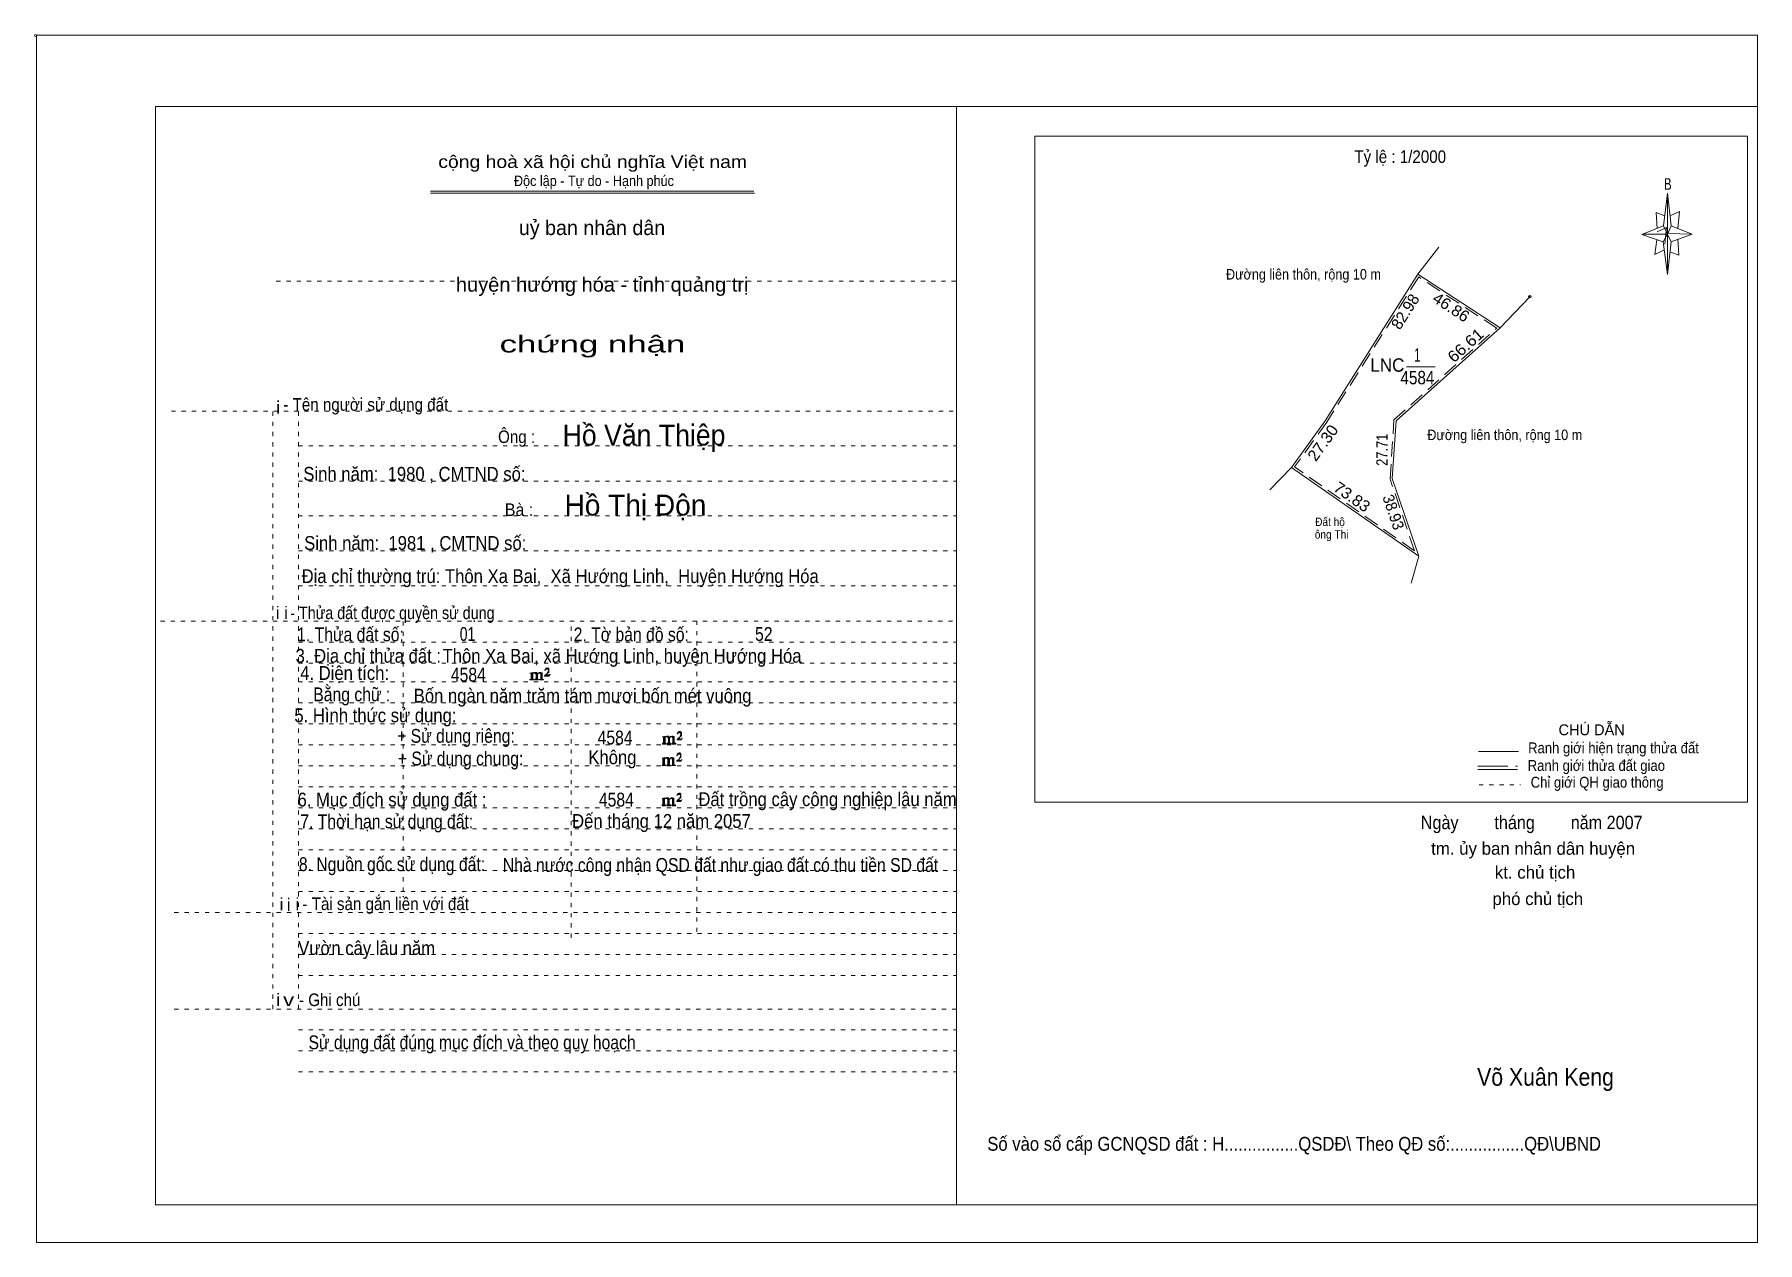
# Model space of a CAD drawing. Header units: centimetres. Extents: x -1.6 to 39.5, y -3.3 to 25.5.
import ezdxf
from ezdxf.enums import TextEntityAlignment as Align

# ---------------------------------------------------------------- set-up
doc = ezdxf.new("R2010")
doc.units = ezdxf.units.CM
doc.header["$LTSCALE"] = 0.12
doc.header["$PDMODE"] = 32
doc.header["$PDSIZE"] = 0.06
for name, pattern in [('DOTTED', [1.5, 0.3, -1.2]), ('LONG_DASHED', [7.5, 6, -1.5]), ('MEDIUM_DASHED', [4.5, 3, -1.5])]:
    doc.linetypes.add(name, pattern=pattern)
for name, color, linetype, lineweight in [('1', 7, 'DOTTED', 13), ('10', 7, 'Continuous', 13), ('13', 7, 'Continuous', 13), ('4', 7, 'Continuous', 13), ('5', 7, 'Continuous', 13), ('50', 7, 'Continuous', 13)]:
    doc.layers.add(name, color=color, linetype=linetype, lineweight=lineweight)
doc.layers.add('30', color=7, linetype='Continuous')
doc.layers.add('33', color=7, linetype='Continuous')

msp = doc.modelspace()

# ---------------------------------------------------------------- hatches: boundary and pattern name
at = {"layer": '50'}
for points in [[(10.27, 10.13), (10.27, 10.12), (10.27, 10.11), (10.25, 10.11), (10.24, 10.11), (10.24, 10.1), (10.33, 10.1), (10.33, 10.11), (10.32, 10.11), (10.31, 10.11), (10.31, 10.12), (10.31, 10.13), (10.31, 10.24), (10.31, 10.25), (10.32, 10.26), (10.34, 10.26), (10.35, 10.26), (10.36, 10.26), (10.37, 10.25), (10.39, 10.22), (10.39, 10.13), (10.37, 10.12), (10.37, 10.11), (10.36, 10.11), (10.35, 10.11), (10.35, 10.1), (10.44, 10.1), (10.44, 10.11), (10.43, 10.11), (10.42, 10.11), (10.42, 10.12), (10.42, 10.13), (10.42, 10.24), (10.44, 10.26), (10.45, 10.26), (10.46, 10.26), (10.49, 10.26), (10.49, 10.25), (10.5, 10.24), (10.5, 10.22), (10.5, 10.13), (10.5, 10.12), (10.49, 10.11), (10.49, 10.11), (10.47, 10.11), (10.47, 10.1), (10.56, 10.1), (10.56, 10.11), (10.55, 10.11), (10.54, 10.11), (10.53, 10.12), (10.53, 10.13), (10.53, 10.2), (10.53, 10.25), (10.53, 10.26), (10.52, 10.27), (10.5, 10.28), (10.47, 10.28), (10.46, 10.28), (10.44, 10.27), (10.41, 10.25), (10.41, 10.26), (10.4, 10.28), (10.39, 10.28), (10.37, 10.28), (10.35, 10.28), (10.34, 10.28), (10.32, 10.26), (10.31, 10.26), (10.31, 10.25), (10.31, 10.25), (10.31, 10.26), (10.31, 10.28), (10.24, 10.26), (10.24, 10.26), (10.25, 10.26), (10.27, 10.25), (10.27, 10.24), (10.27, 10.23)], [(10.69, 10.19), (10.72, 10.24), (10.72, 10.24), (10.71, 10.22), (10.69, 10.22), (10.68, 10.22), (10.63, 10.22), (10.66, 10.26), (10.67, 10.27), (10.69, 10.28), (10.69, 10.3), (10.69, 10.32), (10.69, 10.34), (10.69, 10.35), (10.69, 10.37), (10.68, 10.38), (10.67, 10.38), (10.66, 10.39), (10.65, 10.39), (10.63, 10.38), (10.63, 10.38), (10.62, 10.37), (10.61, 10.35), (10.59, 10.33), (10.61, 10.33), (10.61, 10.35), (10.62, 10.35), (10.63, 10.36), (10.65, 10.36), (10.66, 10.36), (10.67, 10.35), (10.68, 10.35), (10.68, 10.32), (10.68, 10.3), (10.66, 10.28), (10.66, 10.26), (10.65, 10.25), (10.59, 10.2), (10.59, 10.19)], [(13.42, 8.61), (13.42, 8.6), (13.42, 8.59), (13.41, 8.59), (13.4, 8.59), (13.4, 8.57), (13.48, 8.57), (13.48, 8.59), (13.47, 8.59), (13.46, 8.59), (13.46, 8.6), (13.46, 8.61), (13.46, 8.72), (13.46, 8.73), (13.47, 8.74), (13.5, 8.74), (13.51, 8.74), (13.52, 8.74), (13.53, 8.73), (13.54, 8.69), (13.54, 8.61), (13.53, 8.6), (13.53, 8.59), (13.52, 8.59), (13.51, 8.59), (13.51, 8.57), (13.6, 8.57), (13.6, 8.59), (13.58, 8.59), (13.57, 8.59), (13.57, 8.6), (13.57, 8.61), (13.57, 8.72), (13.6, 8.74), (13.61, 8.74), (13.62, 8.74), (13.64, 8.74), (13.64, 8.73), (13.65, 8.72), (13.65, 8.69), (13.65, 8.61), (13.65, 8.6), (13.64, 8.59), (13.64, 8.59), (13.63, 8.59), (13.63, 8.57), (13.72, 8.57), (13.72, 8.59), (13.7, 8.59), (13.69, 8.59), (13.68, 8.6), (13.68, 8.61), (13.68, 8.68), (13.68, 8.73), (13.68, 8.74), (13.67, 8.75), (13.65, 8.76), (13.63, 8.76), (13.62, 8.76), (13.6, 8.75), (13.56, 8.73), (13.56, 8.74), (13.55, 8.76), (13.54, 8.76), (13.53, 8.76), (13.51, 8.76), (13.5, 8.76), (13.47, 8.74), (13.46, 8.74), (13.46, 8.73), (13.46, 8.73), (13.46, 8.74), (13.46, 8.76), (13.4, 8.74), (13.4, 8.74), (13.41, 8.74), (13.42, 8.73), (13.42, 8.72), (13.42, 8.71)], [(13.85, 8.67), (13.87, 8.72), (13.87, 8.72), (13.86, 8.69), (13.85, 8.69), (13.84, 8.69), (13.78, 8.69), (13.82, 8.74), (13.83, 8.75), (13.85, 8.76), (13.85, 8.78), (13.85, 8.79), (13.85, 8.82), (13.85, 8.83), (13.85, 8.85), (13.84, 8.86), (13.83, 8.86), (13.82, 8.87), (13.8, 8.87), (13.78, 8.86), (13.78, 8.86), (13.77, 8.85), (13.76, 8.83), (13.75, 8.81), (13.76, 8.81), (13.76, 8.83), (13.77, 8.83), (13.78, 8.84), (13.8, 8.84), (13.82, 8.84), (13.83, 8.83), (13.84, 8.83), (13.84, 8.79), (13.84, 8.78), (13.82, 8.76), (13.82, 8.74), (13.8, 8.73), (13.75, 8.68), (13.75, 8.67)], [(13.41, 8.09), (13.41, 8.08), (13.41, 8.07), (13.4, 8.07), (13.39, 8.07), (13.39, 8.06), (13.48, 8.06), (13.48, 8.07), (13.47, 8.07), (13.45, 8.07), (13.45, 8.08), (13.45, 8.09), (13.45, 8.2), (13.45, 8.21), (13.47, 8.23), (13.49, 8.23), (13.5, 8.23), (13.51, 8.23), (13.52, 8.21), (13.53, 8.18), (13.53, 8.09), (13.52, 8.08), (13.52, 8.07), (13.51, 8.07), (13.5, 8.07), (13.5, 8.06), (13.59, 8.06), (13.59, 8.07), (13.58, 8.07), (13.57, 8.07), (13.57, 8.08), (13.57, 8.09), (13.57, 8.2), (13.59, 8.23), (13.6, 8.23), (13.61, 8.23), (13.63, 8.23), (13.63, 8.21), (13.64, 8.2), (13.64, 8.18), (13.64, 8.09), (13.64, 8.08), (13.63, 8.07), (13.63, 8.07), (13.62, 8.07), (13.62, 8.06), (13.71, 8.06), (13.71, 8.07), (13.7, 8.07), (13.69, 8.07), (13.67, 8.08), (13.67, 8.09), (13.67, 8.17), (13.67, 8.21), (13.67, 8.23), (13.66, 8.24), (13.64, 8.25), (13.62, 8.25), (13.61, 8.25), (13.59, 8.24), (13.55, 8.21), (13.55, 8.23), (13.54, 8.25), (13.53, 8.25), (13.52, 8.25), (13.5, 8.25), (13.49, 8.25), (13.47, 8.23), (13.45, 8.23), (13.45, 8.21), (13.45, 8.21), (13.45, 8.23), (13.45, 8.25), (13.39, 8.23), (13.39, 8.23), (13.4, 8.23), (13.41, 8.21), (13.41, 8.2), (13.41, 8.19)], [(13.84, 8.16), (13.86, 8.2), (13.86, 8.2), (13.85, 8.18), (13.84, 8.18), (13.83, 8.18), (13.77, 8.18), (13.81, 8.23), (13.82, 8.24), (13.84, 8.25), (13.84, 8.27), (13.84, 8.28), (13.84, 8.3), (13.84, 8.31), (13.84, 8.34), (13.83, 8.35), (13.82, 8.35), (13.81, 8.36), (13.8, 8.36), (13.77, 8.35), (13.77, 8.35), (13.76, 8.34), (13.75, 8.31), (13.74, 8.29), (13.75, 8.29), (13.75, 8.31), (13.76, 8.31), (13.77, 8.33), (13.8, 8.33), (13.81, 8.33), (13.82, 8.31), (13.83, 8.31), (13.83, 8.28), (13.83, 8.27), (13.81, 8.25), (13.81, 8.23), (13.8, 8.21), (13.74, 8.17), (13.74, 8.16)], [(13.84, 7.2), (13.86, 7.25), (13.86, 7.25), (13.85, 7.22), (13.84, 7.22), (13.83, 7.22), (13.77, 7.22), (13.81, 7.27), (13.82, 7.28), (13.84, 7.29), (13.84, 7.31), (13.84, 7.32), (13.84, 7.35), (13.84, 7.36), (13.84, 7.38), (13.83, 7.39), (13.82, 7.39), (13.81, 7.4), (13.79, 7.4), (13.77, 7.39), (13.77, 7.39), (13.76, 7.38), (13.75, 7.36), (13.74, 7.34), (13.75, 7.34), (13.75, 7.36), (13.76, 7.36), (13.77, 7.37), (13.79, 7.37), (13.81, 7.37), (13.82, 7.36), (13.83, 7.36), (13.83, 7.32), (13.83, 7.31), (13.81, 7.29), (13.81, 7.27), (13.79, 7.26), (13.74, 7.21), (13.74, 7.2)], [(13.41, 7.14), (13.41, 7.13), (13.41, 7.12), (13.4, 7.12), (13.39, 7.12), (13.39, 7.1), (13.47, 7.1), (13.47, 7.12), (13.46, 7.12), (13.45, 7.12), (13.45, 7.13), (13.45, 7.14), (13.45, 7.25), (13.45, 7.26), (13.46, 7.27), (13.49, 7.27), (13.5, 7.27), (13.51, 7.27), (13.52, 7.26), (13.53, 7.22), (13.53, 7.14), (13.52, 7.13), (13.52, 7.12), (13.51, 7.12), (13.5, 7.12), (13.5, 7.1), (13.59, 7.1), (13.59, 7.12), (13.57, 7.12), (13.56, 7.12), (13.56, 7.13), (13.56, 7.14), (13.56, 7.25), (13.59, 7.27), (13.6, 7.27), (13.61, 7.27), (13.63, 7.27), (13.63, 7.26), (13.64, 7.25), (13.64, 7.22), (13.64, 7.14), (13.64, 7.13), (13.63, 7.12), (13.63, 7.12), (13.62, 7.12), (13.62, 7.1), (13.71, 7.1), (13.71, 7.12), (13.69, 7.12), (13.68, 7.12), (13.67, 7.13), (13.67, 7.14), (13.67, 7.21), (13.67, 7.26), (13.67, 7.27), (13.66, 7.28), (13.64, 7.29), (13.62, 7.29), (13.61, 7.29), (13.59, 7.28), (13.55, 7.26), (13.55, 7.27), (13.54, 7.29), (13.53, 7.29), (13.52, 7.29), (13.5, 7.29), (13.49, 7.29), (13.46, 7.27), (13.45, 7.27), (13.45, 7.26), (13.45, 7.26), (13.45, 7.27), (13.45, 7.29), (13.39, 7.27), (13.39, 7.27), (13.4, 7.27), (13.41, 7.26), (13.41, 7.25), (13.41, 7.24)]]:
    msp.add_hatch(color=256, dxfattribs=at).paths.add_polyline_path(points)

# ---------------------------------------------------------------- linework, layer by layer
at = {"layer": '1', "linetype": 'Continuous'}
for p, q in [((1.31, -2.42), (1.31, 23.78)), ((1.31, 23.78), (39.51, 23.78)), ((20.41, -2.42), (20.41, 23.78)), ((39.51, -2.42), (39.51, 23.78)), ((7.87, 21.76), (15.58, 21.76)), ((7.87, 21.71), (15.59, 21.71)), ((37.26, 20.55), (36.75, 20.72)), ((1.31, -2.42), (39.51, -2.42))]:
    msp.add_line(p, q, dxfattribs=at)
at = {"layer": '1'}
for p, q in [((4.19, 19.61), (20.41, 19.61)), ((1.69, 16.51), (20.41, 16.51)), ((4.11, 2.25), (4.11, 16.51)), ((4.72, 2.25), (4.72, 16.51)), ((4.72, 15.68), (20.41, 15.68)), ((4.72, 14.84), (20.41, 14.84)), ((4.72, 14.01), (20.41, 14.01)), ((4.72, 13.18), (20.41, 13.18)), ((4.72, 12.34), (20.41, 12.34)), ((1.43, 11.5), (20.41, 11.5)), ((7.22, 5.05), (7.22, 11.5)), ((11.22, 3.95), (11.22, 11.5)), ((14.22, 4.09), (14.22, 11.5)), ((4.72, 11), (20.41, 11)), ((4.72, 10.5), (20.41, 10.5)), ((4.72, 10.05), (20.41, 10.05)), ((4.72, 9.55), (20.41, 9.55)), ((4.72, 9.05), (20.41, 9.05)), ((4.72, 8.55), (20.41, 8.55)), ((4.72, 8.05), (20.41, 8.05)), ((4.72, 7.55), (20.41, 7.55)), ((4.72, 7.05), (20.41, 7.05)), ((4.72, 6.55), (20.41, 6.55)), ((4.72, 6.05), (20.41, 6.05)), ((4.72, 5.55), (20.41, 5.55)), ((4.72, 5.05), (20.41, 5.05)), ((1.76, 4.55), (20.41, 4.55)), ((4.72, 4.05), (20.41, 4.05)), ((4.72, 3.55), (20.41, 3.55)), ((4.72, 3.05), (20.41, 3.05)), ((1.76, 2.25), (20.41, 2.25)), ((4.72, 1.75), (20.41, 1.75)), ((4.72, 1.25), (20.41, 1.25)), ((4.72, 0.75), (20.41, 0.75))]:
    msp.add_line(p, q, dxfattribs=at)
at = {"layer": '1', "linetype": 'Continuous'}
msp.add_lwpolyline([(-1.53, -3.32), (39.51, -3.32), (39.51, 25.48), (-1.53, 25.48)], close=True, dxfattribs=at)
msp.add_lwpolyline([(37.27, 20.35), (37.06, 20.25), (37.11, 20.6)], dxfattribs=at)
at = {"layer": '10'}
for p, q in [((31.41, 19.78), (31.91, 20.42)), ((33.37, 18.5), (31.41, 19.78)), ((34.08, 19.24), (33.37, 18.5)), ((31.25, 12.41), (31.43, 13.05))]:
    msp.add_line(p, q, dxfattribs=at)
at = {"layer": '10', "linetype": 'MEDIUM_DASHED'}
for p, q in [((33.29, 18.49), (31.43, 19.71)), ((31.33, 13.18), (28.47, 15.18))]:
    msp.add_line(p, q, dxfattribs=at)
at = {"layer": '10'}
for points in [[(31.41, 19.78), (29.2, 16.28), (28.4, 15.17)], [(31.43, 13.05), (30.8, 14.9), (30.89, 16.28), (33.37, 18.5)], [(31.43, 13.05), (28.4, 15.17), (27.88, 14.63)]]:
    msp.add_lwpolyline(points, dxfattribs=at)
at = {"layer": '10', "linetype": 'MEDIUM_DASHED'}
for points in [[(31.43, 19.71), (29.24, 16.25), (28.47, 15.18)], [(31.33, 13.18), (30.75, 14.89), (30.84, 16.3), (33.29, 18.49)]]:
    msp.add_lwpolyline(points, dxfattribs=at)
at = {"layer": '10'}
msp.add_point((34.08, 19.24), dxfattribs=at)
at = {"layer": '13'}
msp.add_line((31.14, 17.57), (31.82, 17.57), dxfattribs=at)
at = {"layer": '4'}
for p, q in [((32.86, 8.39), (33.81, 8.39)), ((32.84, 7.96), (33.79, 7.96))]:
    msp.add_line(p, q, dxfattribs=at)
at = {"layer": '4', "linetype": 'LONG_DASHED'}
msp.add_line((32.84, 8.04), (33.79, 8.04), dxfattribs=at)
at = {"layer": '4', "linetype": 'DOTTED'}
msp.add_line((32.87, 7.6), (33.86, 7.6), dxfattribs=at)
at = {"layer": '4'}
msp.add_lwpolyline([(22.28, 23.07), (39.27, 23.07), (39.27, 7.18), (22.28, 7.18)], close=True, dxfattribs=at)
msp.add_circle((-1.55, 25.47), 0.025, dxfattribs=at)
at = {"layer": '5'}
for p, q in [((37.27, 20.93), (37.36, 21.71)), ((37.45, 20.55), (37.36, 19.77)), ((37.45, 20.93), (37.95, 20.73)), ((37.61, 20.61), (37.63, 20.23)), ((37.63, 20.23), (37.42, 20.31))]:
    msp.add_line(p, q, dxfattribs=at)
for points in [[(37.36, 21.71), (37.45, 20.93), (37.36, 20.73)], [(37.36, 20.73), (36.77, 20.73), (37.27, 20.93), (37.45, 20.55), (37.95, 20.73), (37.36, 20.75)], [(37.36, 20.73), (37.36, 19.77), (37.26, 20.55)]]:
    msp.add_lwpolyline(points, close=True, dxfattribs=at)
for points in [[(37.3, 21.17), (37.09, 21.25), (37.12, 20.87)], [(37.43, 21.17), (37.65, 21.27), (37.61, 20.87)], [(37.36, 20.73), (37.27, 20.93), (36.77, 20.73)], [(37.12, 20.79), (37.34, 20.89), (37.3, 20.49)], [(37.36, 20.73), (37.45, 20.55), (37.95, 20.73)]]:
    msp.add_lwpolyline(points, dxfattribs=at)
at = {"layer": '50'}
for points in [[(10.27, 10.13), (10.27, 10.12), (10.27, 10.11), (10.25, 10.11), (10.24, 10.11), (10.24, 10.1), (10.33, 10.1), (10.33, 10.11), (10.32, 10.11), (10.31, 10.11), (10.31, 10.12), (10.31, 10.13), (10.31, 10.24), (10.31, 10.25), (10.32, 10.26), (10.34, 10.26), (10.35, 10.26), (10.36, 10.26), (10.37, 10.25), (10.39, 10.22), (10.39, 10.13), (10.37, 10.12), (10.37, 10.11), (10.36, 10.11), (10.35, 10.11), (10.35, 10.1), (10.44, 10.1), (10.44, 10.11), (10.43, 10.11), (10.42, 10.11), (10.42, 10.12), (10.42, 10.13), (10.42, 10.24), (10.44, 10.26), (10.45, 10.26), (10.46, 10.26), (10.49, 10.26), (10.49, 10.25), (10.5, 10.24), (10.5, 10.22), (10.5, 10.13), (10.5, 10.12), (10.49, 10.11), (10.49, 10.11), (10.47, 10.11), (10.47, 10.1), (10.56, 10.1), (10.56, 10.11), (10.55, 10.11), (10.54, 10.11), (10.53, 10.12), (10.53, 10.13), (10.53, 10.2), (10.53, 10.25), (10.53, 10.26), (10.52, 10.27), (10.5, 10.28), (10.47, 10.28), (10.46, 10.28), (10.44, 10.27), (10.41, 10.25), (10.41, 10.26), (10.4, 10.28), (10.39, 10.28), (10.37, 10.28), (10.35, 10.28), (10.34, 10.28), (10.32, 10.26), (10.31, 10.26), (10.31, 10.25), (10.31, 10.25), (10.31, 10.26), (10.31, 10.28), (10.24, 10.26), (10.24, 10.26), (10.25, 10.26), (10.27, 10.25), (10.27, 10.24), (10.27, 10.23)], [(10.69, 10.19), (10.72, 10.24), (10.72, 10.24), (10.71, 10.22), (10.69, 10.22), (10.68, 10.22), (10.63, 10.22), (10.66, 10.26), (10.67, 10.27), (10.69, 10.28), (10.69, 10.3), (10.69, 10.32), (10.69, 10.34), (10.69, 10.35), (10.69, 10.37), (10.68, 10.38), (10.67, 10.38), (10.66, 10.39), (10.65, 10.39), (10.63, 10.38), (10.63, 10.38), (10.62, 10.37), (10.61, 10.35), (10.59, 10.33), (10.61, 10.33), (10.61, 10.35), (10.62, 10.35), (10.63, 10.36), (10.65, 10.36), (10.66, 10.36), (10.67, 10.35), (10.68, 10.35), (10.68, 10.32), (10.68, 10.3), (10.66, 10.28), (10.66, 10.26), (10.65, 10.25), (10.59, 10.2), (10.59, 10.19)], [(13.42, 8.61), (13.42, 8.6), (13.42, 8.59), (13.41, 8.59), (13.4, 8.59), (13.4, 8.57), (13.48, 8.57), (13.48, 8.59), (13.47, 8.59), (13.46, 8.59), (13.46, 8.6), (13.46, 8.61), (13.46, 8.72), (13.46, 8.73), (13.47, 8.74), (13.5, 8.74), (13.51, 8.74), (13.52, 8.74), (13.53, 8.73), (13.54, 8.69), (13.54, 8.61), (13.53, 8.6), (13.53, 8.59), (13.52, 8.59), (13.51, 8.59), (13.51, 8.57), (13.6, 8.57), (13.6, 8.59), (13.58, 8.59), (13.57, 8.59), (13.57, 8.6), (13.57, 8.61), (13.57, 8.72), (13.6, 8.74), (13.61, 8.74), (13.62, 8.74), (13.64, 8.74), (13.64, 8.73), (13.65, 8.72), (13.65, 8.69), (13.65, 8.61), (13.65, 8.6), (13.64, 8.59), (13.64, 8.59), (13.63, 8.59), (13.63, 8.57), (13.72, 8.57), (13.72, 8.59), (13.7, 8.59), (13.69, 8.59), (13.68, 8.6), (13.68, 8.61), (13.68, 8.68), (13.68, 8.73), (13.68, 8.74), (13.67, 8.75), (13.65, 8.76), (13.63, 8.76), (13.62, 8.76), (13.6, 8.75), (13.56, 8.73), (13.56, 8.74), (13.55, 8.76), (13.54, 8.76), (13.53, 8.76), (13.51, 8.76), (13.5, 8.76), (13.47, 8.74), (13.46, 8.74), (13.46, 8.73), (13.46, 8.73), (13.46, 8.74), (13.46, 8.76), (13.4, 8.74), (13.4, 8.74), (13.41, 8.74), (13.42, 8.73), (13.42, 8.72), (13.42, 8.71)], [(13.85, 8.67), (13.87, 8.72), (13.87, 8.72), (13.86, 8.69), (13.85, 8.69), (13.84, 8.69), (13.78, 8.69), (13.82, 8.74), (13.83, 8.75), (13.85, 8.76), (13.85, 8.78), (13.85, 8.79), (13.85, 8.82), (13.85, 8.83), (13.85, 8.85), (13.84, 8.86), (13.83, 8.86), (13.82, 8.87), (13.8, 8.87), (13.78, 8.86), (13.78, 8.86), (13.77, 8.85), (13.76, 8.83), (13.75, 8.81), (13.76, 8.81), (13.76, 8.83), (13.77, 8.83), (13.78, 8.84), (13.8, 8.84), (13.82, 8.84), (13.83, 8.83), (13.84, 8.83), (13.84, 8.79), (13.84, 8.78), (13.82, 8.76), (13.82, 8.74), (13.8, 8.73), (13.75, 8.68), (13.75, 8.67)], [(13.41, 8.09), (13.41, 8.08), (13.41, 8.07), (13.4, 8.07), (13.39, 8.07), (13.39, 8.06), (13.48, 8.06), (13.48, 8.07), (13.47, 8.07), (13.45, 8.07), (13.45, 8.08), (13.45, 8.09), (13.45, 8.2), (13.45, 8.21), (13.47, 8.23), (13.49, 8.23), (13.5, 8.23), (13.51, 8.23), (13.52, 8.21), (13.53, 8.18), (13.53, 8.09), (13.52, 8.08), (13.52, 8.07), (13.51, 8.07), (13.5, 8.07), (13.5, 8.06), (13.59, 8.06), (13.59, 8.07), (13.58, 8.07), (13.57, 8.07), (13.57, 8.08), (13.57, 8.09), (13.57, 8.2), (13.59, 8.23), (13.6, 8.23), (13.61, 8.23), (13.63, 8.23), (13.63, 8.21), (13.64, 8.2), (13.64, 8.18), (13.64, 8.09), (13.64, 8.08), (13.63, 8.07), (13.63, 8.07), (13.62, 8.07), (13.62, 8.06), (13.71, 8.06), (13.71, 8.07), (13.7, 8.07), (13.69, 8.07), (13.67, 8.08), (13.67, 8.09), (13.67, 8.17), (13.67, 8.21), (13.67, 8.23), (13.66, 8.24), (13.64, 8.25), (13.62, 8.25), (13.61, 8.25), (13.59, 8.24), (13.55, 8.21), (13.55, 8.23), (13.54, 8.25), (13.53, 8.25), (13.52, 8.25), (13.5, 8.25), (13.49, 8.25), (13.47, 8.23), (13.45, 8.23), (13.45, 8.21), (13.45, 8.21), (13.45, 8.23), (13.45, 8.25), (13.39, 8.23), (13.39, 8.23), (13.4, 8.23), (13.41, 8.21), (13.41, 8.2), (13.41, 8.19)], [(13.84, 8.16), (13.86, 8.2), (13.86, 8.2), (13.85, 8.18), (13.84, 8.18), (13.83, 8.18), (13.77, 8.18), (13.81, 8.23), (13.82, 8.24), (13.84, 8.25), (13.84, 8.27), (13.84, 8.28), (13.84, 8.3), (13.84, 8.31), (13.84, 8.34), (13.83, 8.35), (13.82, 8.35), (13.81, 8.36), (13.8, 8.36), (13.77, 8.35), (13.77, 8.35), (13.76, 8.34), (13.75, 8.31), (13.74, 8.29), (13.75, 8.29), (13.75, 8.31), (13.76, 8.31), (13.77, 8.33), (13.8, 8.33), (13.81, 8.33), (13.82, 8.31), (13.83, 8.31), (13.83, 8.28), (13.83, 8.27), (13.81, 8.25), (13.81, 8.23), (13.8, 8.21), (13.74, 8.17), (13.74, 8.16)], [(13.84, 7.2), (13.86, 7.25), (13.86, 7.25), (13.85, 7.22), (13.84, 7.22), (13.83, 7.22), (13.77, 7.22), (13.81, 7.27), (13.82, 7.28), (13.84, 7.29), (13.84, 7.31), (13.84, 7.32), (13.84, 7.35), (13.84, 7.36), (13.84, 7.38), (13.83, 7.39), (13.82, 7.39), (13.81, 7.4), (13.79, 7.4), (13.77, 7.39), (13.77, 7.39), (13.76, 7.38), (13.75, 7.36), (13.74, 7.34), (13.75, 7.34), (13.75, 7.36), (13.76, 7.36), (13.77, 7.37), (13.79, 7.37), (13.81, 7.37), (13.82, 7.36), (13.83, 7.36), (13.83, 7.32), (13.83, 7.31), (13.81, 7.29), (13.81, 7.27), (13.79, 7.26), (13.74, 7.21), (13.74, 7.2)], [(13.41, 7.14), (13.41, 7.13), (13.41, 7.12), (13.4, 7.12), (13.39, 7.12), (13.39, 7.1), (13.47, 7.1), (13.47, 7.12), (13.46, 7.12), (13.45, 7.12), (13.45, 7.13), (13.45, 7.14), (13.45, 7.25), (13.45, 7.26), (13.46, 7.27), (13.49, 7.27), (13.5, 7.27), (13.51, 7.27), (13.52, 7.26), (13.53, 7.22), (13.53, 7.14), (13.52, 7.13), (13.52, 7.12), (13.51, 7.12), (13.5, 7.12), (13.5, 7.1), (13.59, 7.1), (13.59, 7.12), (13.57, 7.12), (13.56, 7.12), (13.56, 7.13), (13.56, 7.14), (13.56, 7.25), (13.59, 7.27), (13.6, 7.27), (13.61, 7.27), (13.63, 7.27), (13.63, 7.26), (13.64, 7.25), (13.64, 7.22), (13.64, 7.14), (13.64, 7.13), (13.63, 7.12), (13.63, 7.12), (13.62, 7.12), (13.62, 7.1), (13.71, 7.1), (13.71, 7.12), (13.69, 7.12), (13.68, 7.12), (13.67, 7.13), (13.67, 7.14), (13.67, 7.21), (13.67, 7.26), (13.67, 7.27), (13.66, 7.28), (13.64, 7.29), (13.62, 7.29), (13.61, 7.29), (13.59, 7.28), (13.55, 7.26), (13.55, 7.27), (13.54, 7.29), (13.53, 7.29), (13.52, 7.29), (13.5, 7.29), (13.49, 7.29), (13.46, 7.27), (13.45, 7.27), (13.45, 7.26), (13.45, 7.26), (13.45, 7.27), (13.45, 7.29), (13.39, 7.27), (13.39, 7.27), (13.4, 7.27), (13.41, 7.26), (13.41, 7.25), (13.41, 7.24)]]:
    msp.add_lwpolyline(points, close=True, dxfattribs=at)

# ---------------------------------------------------------------- texts
at = {"layer": '1'}
for s, height, width, p in [('cộng hoà xã hội chủ nghĩa Việt nam', 0.3, 1.15, (11.735, 22.31)), ('Độc lập - Tự do - Hạnh phúc', 0.25, 0.9, (11.765, 21.88)), ('chứng nhận', 0.4, 1.55, (11.73, 17.91)), ('- Tên người sử dụng đất', 0.3, 0.9, (6.325, 16.52)), ('- Thửa đất được quyền sử dụng', 0.3, 0.85, (6.96, 11.55)), ('- Tài sản gắn liền với đất ', 0.3, 0.9, (6.85, 4.61)), ('v', 0.3, 1.3, (4.485, 2.32)), ('- Ghi chú', 0.3, 0.9, (5.465, 2.32))]:
    msp.add_text(s, height=height, dxfattribs=dict(at, width=width)).set_placement(p, align=Align.CENTER)
for s, height, p in [('uỷ ban nhân dân', 0.35, (11.72, 20.71)), ('i', 0.3, (4.235, 16.45)), ('i', 0.3, (4.225, 11.55)), ('i', 0.3, (4.425, 11.55)), ('i', 0.3, (4.315, 4.6)), ('i', 0.3, (4.485, 4.59)), ('i', 0.3, (4.695, 4.6)), ('i', 0.3, (4.235, 2.32))]:
    msp.add_text(s, height=height, dxfattribs=at).set_placement(p, align=Align.CENTER)
at = {"layer": '10'}
for s, height, width, p in [('Tỷ lệ : 1/2000', 0.3, 0.9, (30.99, 22.43)), ('Đường liên thôn, rộng 10 m ', 0.25, 0.9, (28.725, 19.65)), ('Hồ Văn Thiệp', 0.5, 0.95, (12.96, 15.69)), ('Đường liên thôn, rộng 10 m ', 0.25, 0.9, (33.525, 15.82)), ('Đất hộ ', 0.2, 0.9, (29.35, 13.77)), ('ông Thi', 0.2, 0.9, (29.355, 13.47)), ('Võ Xuân Keng', 0.42, 0.9, (34.455, 0.42))]:
    msp.add_text(s, height=height, dxfattribs=dict(at, width=width)).set_placement(p, align=Align.CENTER)
msp.add_text('Hồ Thị Độn', height=0.5, dxfattribs=at).set_placement((12.755, 14.02), align=Align.CENTER)
at = {"layer": '30'}
msp.add_text('82.98', height=0.2699, rotation=57.76, dxfattribs=at).set_placement((31.224, 18.813), align=Align.CENTER)
for s, height, rotation, width, p in [('46.86', 0.27, 326.71, 1.05, (32.131, 18.877)), ('66.61', 0.27, 41.793, 1.1, (32.64, 17.981)), ('27.30', 0.27, 54.301, 1.05, (29.255, 15.676)), ('27.71', 0.27, 90, 0.85, (30.69, 15.59)), ('73.83', 0.2699, 325.072, 1.05, (29.763, 14.356)), ('38.93', 0.27, 288.775, 0.95, (30.7, 14.058))]:
    msp.add_text(s, height=height, rotation=rotation, dxfattribs=dict(at, width=width)).set_placement(p, align=Align.CENTER)
at = {"layer": '33', "width": 0.95}
msp.add_text('LNC', height=0.32, dxfattribs=at).set_placement((31.09, 17.45), align=Align.RIGHT)
at = {"layer": '33'}
for s, width, p in [('1', 0.65, (31.4, 17.69)), ('4584', 0.85, (31.4, 17.15))]:
    msp.add_text(s, height=0.32, dxfattribs=dict(at, width=width)).set_placement(p, align=Align.CENTER)
at = {"layer": '4'}
msp.add_text('CHÚ DẪN', height=0.2591, dxfattribs=at).set_placement((35.555, 8.78), align=Align.CENTER)
at = {"layer": '4', "width": 0.9}
for s, p in [('Ranh giới hiện trạng thửa đất', (36.075, 8.35)), ('Ranh giới thửa đất giao ', (35.71, 7.93)), ('Chỉ giới QH giao thông', (35.685, 7.53))]:
    msp.add_text(s, height=0.2591, dxfattribs=at).set_placement(p, align=Align.CENTER)
at = {"layer": '5', "width": 0.75}
msp.add_text('B', height=0.276, dxfattribs=at).set_placement((37.37, 21.79), align=Align.CENTER)
at = {"layer": '50'}
for s, height, width, p in [('  huyện hướng hóa - tỉnh quảng trị', 0.34, 1.05, (11.83, 19.36)), ('Ông :', 0.3, 0.9, (9.92, 15.75)), ('Sinh năm:  1980 , CMTND số:  ', 0.33, 0.9, (7.595, 14.85)), ('Bà :', 0.3, 0.95, (9.98, 14.01)), ('Sinh năm:  1981 , CMTND số:  ', 0.33, 0.9, (7.615, 13.2)), ('Địa chỉ thường trú: Thôn Xa Bai,  Xã Hướng Linh,  Huyện Hướng Hóa', 0.33, 0.9, (10.96, 12.41)), ('1. Thửa đất số:  ', 0.33, 0.85, (6.065, 11.02)), ('01', 0.33, 0.75, (8.75, 11.03)), ('2. Tờ bản đồ số:  ', 0.33, 0.85, (12.76, 11.02)), ('52', 0.33, 0.85, (15.815, 11.03)), ('3. Địa chỉ thửa đất : ', 0.33, 0.9, (6.44, 10.51)), ('Thôn Xa Bai, xã Hướng Linh, huyện Hướng Hóa', 0.33, 0.9, (12.435, 10.51)), ('4. Diện tích: ', 0.33, 0.9, (5.875, 10.1)), ('4584', 0.33, 0.85, (8.77, 10.06)), ('Bằng chữ :', 0.33, 0.85, (5.99, 9.59)), ('Bốn ngàn năm trăm tám mươi bốn mét vuông', 0.33, 0.9, (11.495, 9.56)), ('5. Hình thức sử dụng:', 0.33, 0.9, (6.555, 9.09)), ('+ Sử dụng riêng:', 0.33, 0.85, (8.475, 8.6)), ('4584', 0.33, 0.85, (12.27, 8.56)), ('+ Sử dụng chung:', 0.33, 0.85, (8.585, 8.06)), ('Không', 0.33, 0.9, (12.205, 8.09)), ('6. Mục đích sử dụng đất :', 0.33, 0.9, (6.95, 7.08)), ('4584', 0.33, 0.85, (12.3, 7.08)), ('Đất trồng cây công nghiệp lâu năm', 0.33, 0.9, (17.335, 7.09)), ('7. Thời hạn sử dụng đất:', 0.33, 0.85, (6.825, 6.56)), ('Đến tháng 12 năm 2057', 0.33, 0.9, (13.375, 6.57)), ('Ngày        tháng        năm 2007', 0.32, 0.9, (34.125, 6.54)), ('8. Nguồn gốc sử dụng đất:', 0.33, 0.85, (6.95, 5.54)), ('Nhà nước công nhận QSD đất như giao đất có thu tiền SD đất ', 0.33, 0.85, (14.835, 5.52)), ('Vườn cây lâu năm', 0.33, 0.9, (6.345, 3.54)), ('Sử dụng đất đúng mục đích và theo quy hoạch', 0.33, 0.85, (8.86, 1.29)), ('Số vào sổ cấp GCNQSD đất : H................QSDĐ\\ Theo QĐ số:................QĐ\\UBND', 0.33, 0.9, (28.46, -1.13))]:
    msp.add_text(s, height=height, dxfattribs=dict(at, width=width)).set_placement(p, align=Align.CENTER)
for s, p in [('tm. ủy ban nhân dân huyện ', (34.215, 5.93)), ('kt. chủ tịch', (34.205, 5.36)), ('phó chủ tịch', (34.27, 4.73))]:
    msp.add_text(s, height=0.3, dxfattribs=at).set_placement(p, align=Align.CENTER)

doc.saveas('drawing.dxf')
